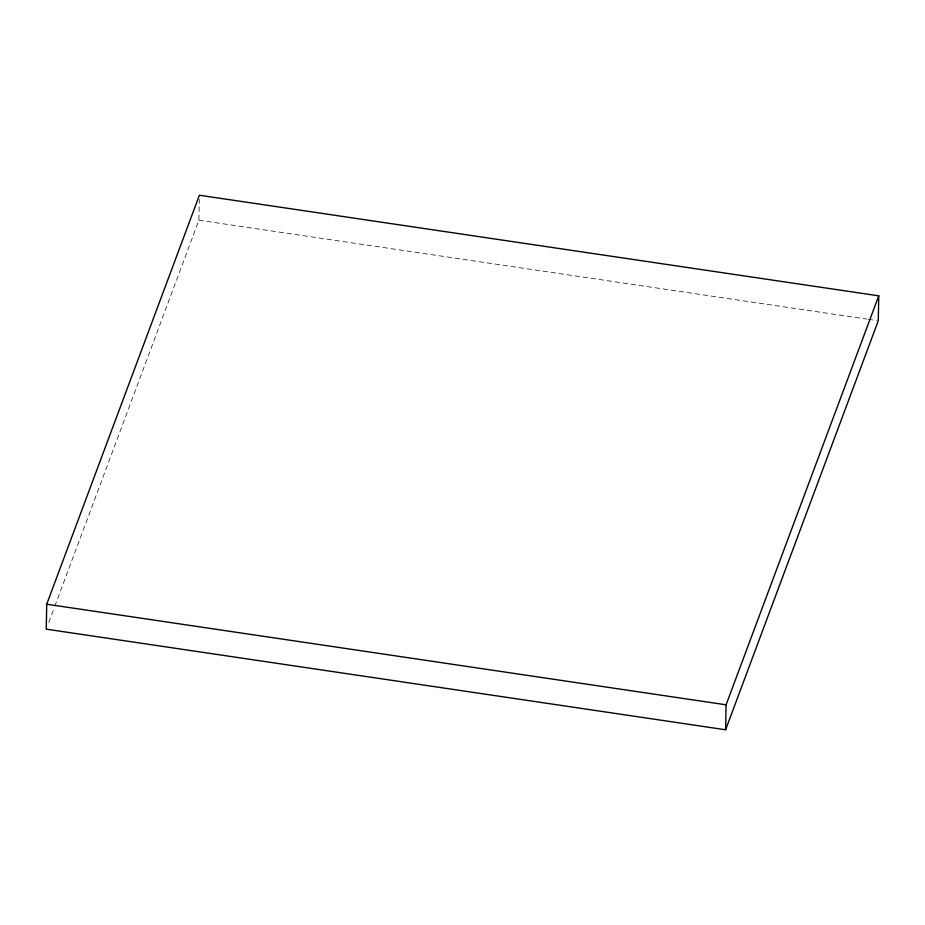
<?xml version="1.0" encoding="UTF-8"?>
<svg xmlns="http://www.w3.org/2000/svg" width="925" height="925" viewBox="0 0 925 925"><rect width="100%" height="100%" fill="white"/><g stroke="black" fill="none" stroke-linecap="round" stroke-linejoin="round"><path stroke-width="0.69" stroke-dasharray="4.62 3.47" d="M54.818 606.222L198.91 220.196L199.314 199.395M48.771 622.421L54.309 607.575M198.91 220.196L866.852 319.102M868.286 319.31L876.842 320.582"/><path stroke-width="1.39" d="M46.724 604.21L46.25 629.162L725.605 729.767L878.276 320.79L878.75 295.838L199.395 195.233L46.724 604.21L726.09 704.804L878.75 295.838M725.605 729.767L726.09 704.804"/></g></svg>
